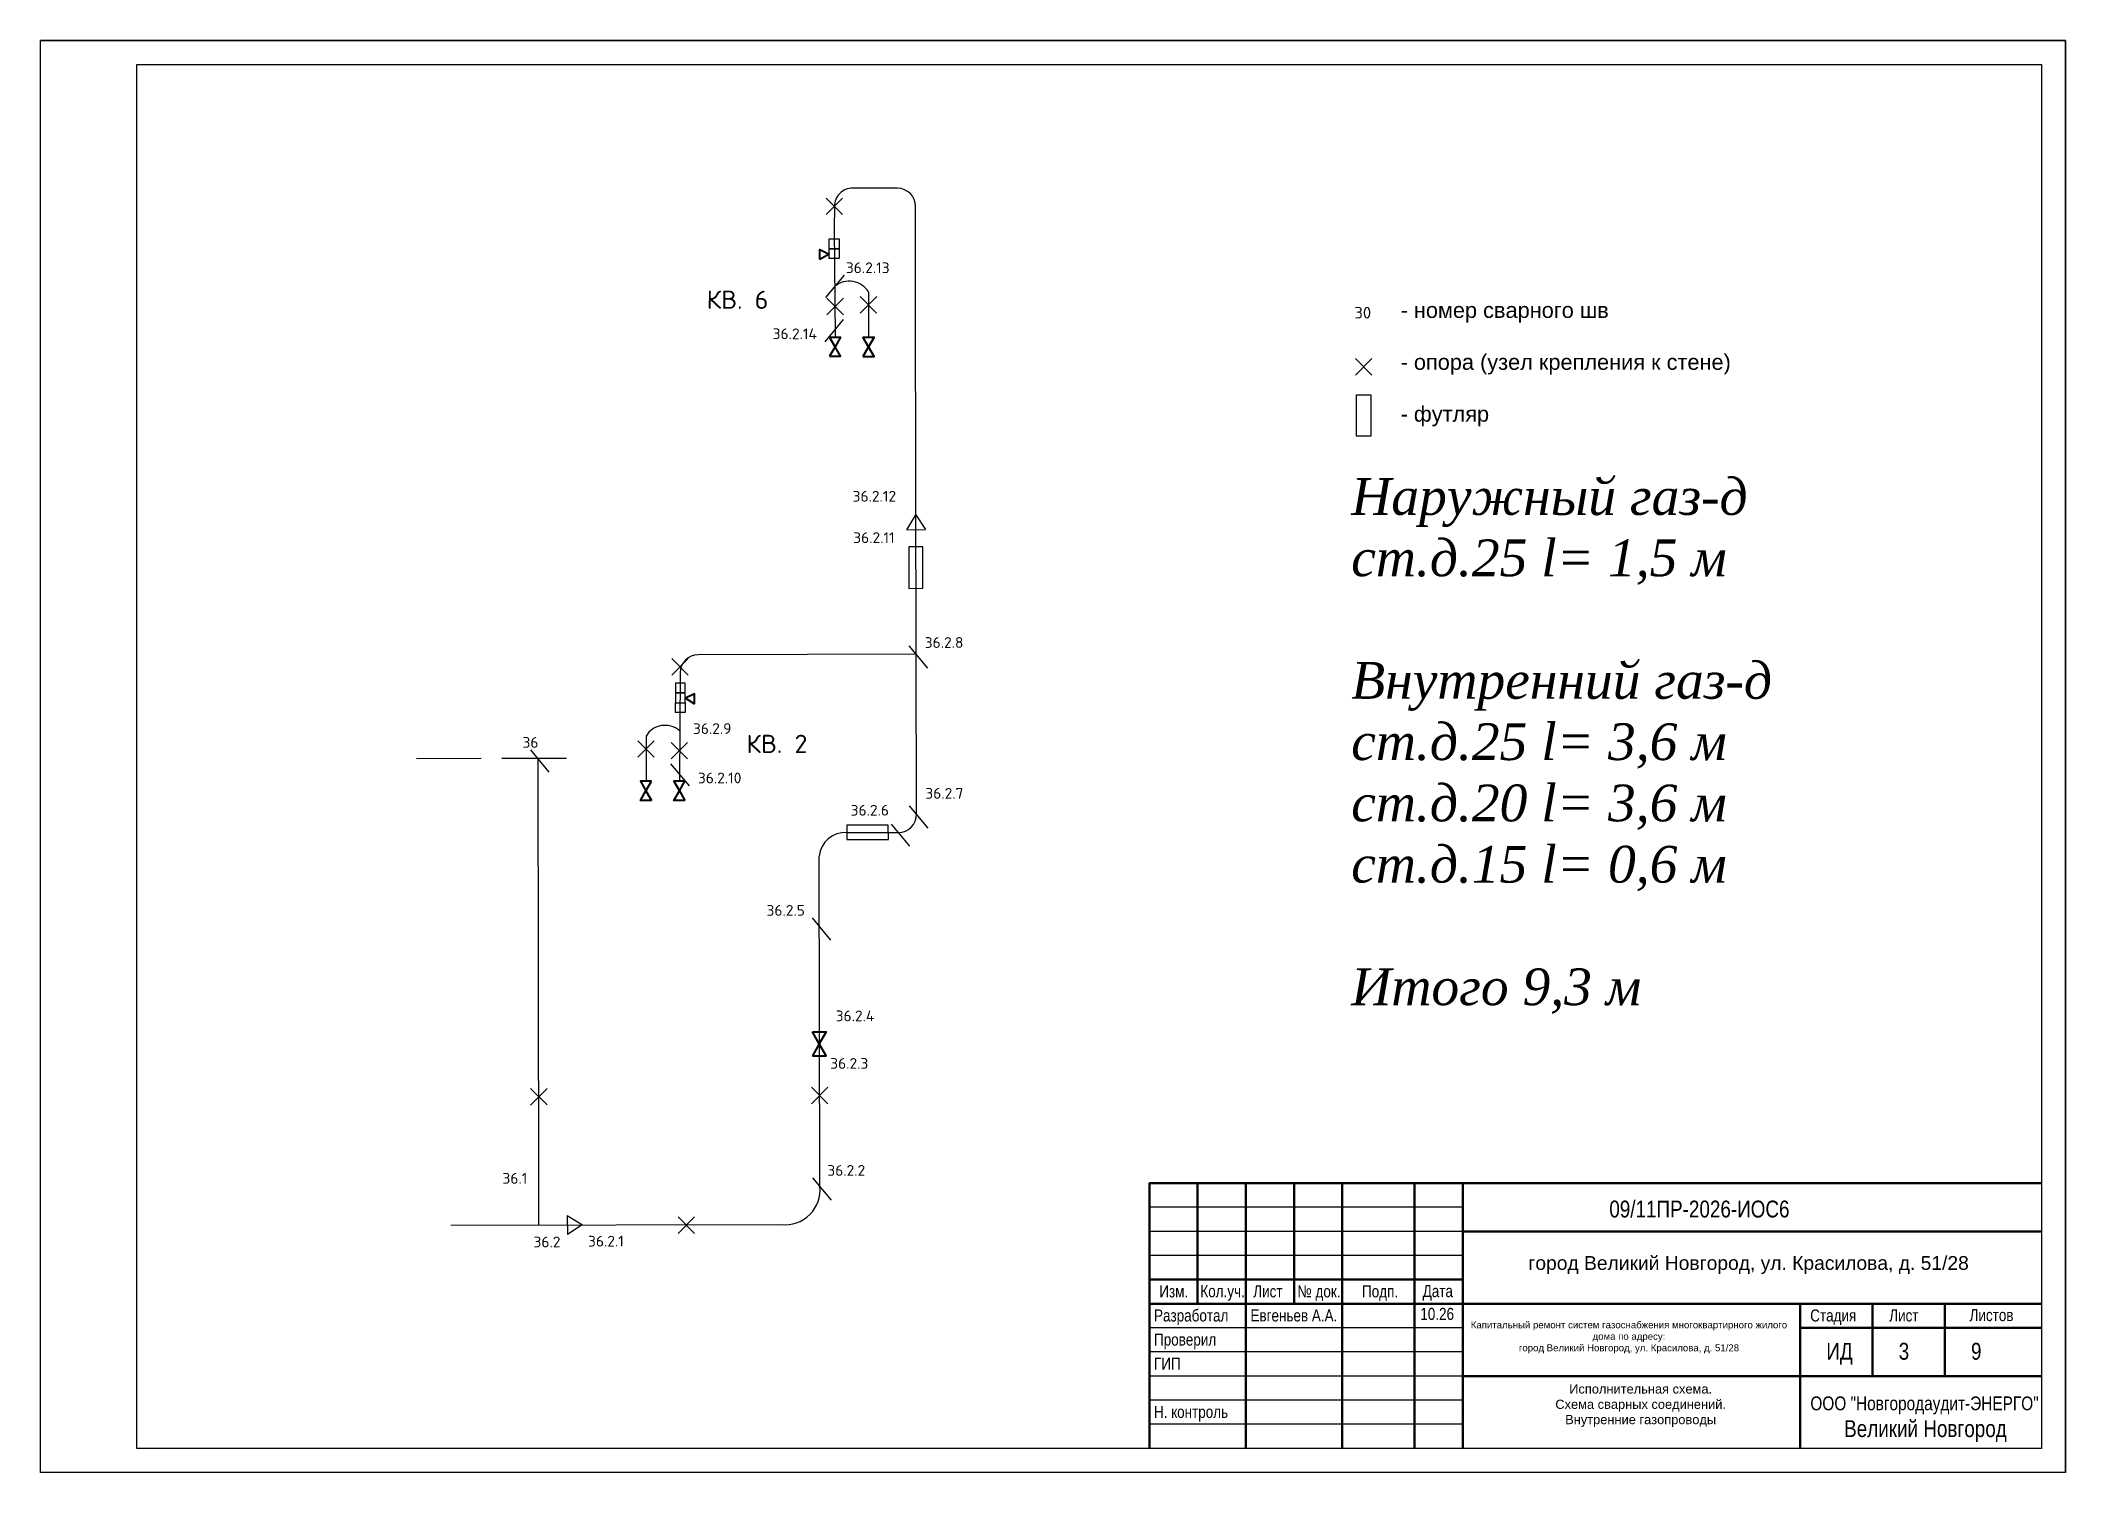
# Model space of a CAD drawing. Header units: inches. Extents: x -5695 to 5418, y 28301 to 36160.
import ezdxf
from ezdxf.enums import TextEntityAlignment as Align

# ---------------------------------------------------------------- set-up
doc = ezdxf.new("R2010")
doc.units = ezdxf.units.IN
doc.header["$MEASUREMENT"] = 0
doc.linetypes.add('ACAD_ISO02W100', pattern=[15, 12, -3])
doc.layers.get('0').update_dxf_attribs({"true_color": 0x000000})
for name, color, linetype, lineweight in [('анп Рамка жирная', 7, 'Continuous', 50), ('ГП_Таbлицы', 7, 'Continuous', 50), ('Трубы', 7, 'Continuous', 40)]:
    doc.layers.add(name, color=color, linetype=linetype, lineweight=lineweight)
doc.styles.add('ISO', font='arial.ttf')
doc.styles.add('PROFIL', font='simplex.shx')
doc.styles.get("Standard").update_dxf_attribs({"font": 'arial.ttf'})

msp = doc.modelspace()

# ---------------------------------------------------------------- linework, layer by layer
at = {"color": 18, "true_color": 0x000000}
for p, q in [((-992.3210535179328, 35349.09242084142), (-1238.399271062637, 35349.63463699818)), ((-1338.619370785554, 35249.85522222976), (-1338.889848612805, 35127.10214527759)), ((-893.658709997942, 34741.90310181763), (-892.5416387495115, 35248.8723211185)), ((-1152.016038638753, 34779.44922455429), (-1152.102940144467, 34533.24307704708)), ((-891.4164958844212, 33724.30145802417), (-893.658709997942, 34741.90310181763)), ((-889.3612395917198, 32791.54835061199), (-891.4164958844212, 33724.30145802417)), ((-889.3612395917198, 32791.54835061199), (-2085.282850395814, 32788.91322091191)), ((-887.4273405833947, 31913.87177283304), (-889.3612395917198, 32791.54835061199)), ((-2371.934089065133, 32341.92819594335), (-2371.84718755942, 32095.72204843614)), ((-3276.655183661653, 32218.96167521566), (-3632.079328298926, 32218.17852294949)), ((-2808.249148361412, 32219.99377518288), (-3163.673292998686, 32219.21062291671)), ((-2966.134166326916, 32218.44727798259), (-2962.897253505423, 29863.18271493564)), ((-1269.412315339487, 31813.02985287882), (-987.2067553518159, 31813.65167311013)), ((-1417.618703620802, 29872.32049124302), (-1421.609311361074, 31683.40934834581)), ((-2962.897253505423, 29863.18271493564), (-2962.62121530785, 29660.12138391083)), ((-3443.024862117778, 29659.46833117989), (-1630.349829370333, 29661.93245148433))]:
    msp.add_line(p, q, dxfattribs=at)
at = {"color": 0}
for p, q in [((-1383.982075961434, 35204.6123777683), (-1293.256665609675, 35295.09806669121)), ((-1383.862215247033, 35295.21792740558), (-1293.376526324077, 35204.49251705386)), ((-1338.889848612805, 35127.10214527759), (-1334.924245037367, 34533.15361414345)), ((-1385.552448899756, 34749.84623605318), (-1283.643170212365, 34872.0672357279)), ((-1379.892885295165, 34654.54399166155), (-1289.167474943406, 34745.02968058446)), ((-1379.773024580764, 34745.14954129883), (-1289.287335657808, 34654.42413094711)), ((-1197.110891367977, 34663.69413634699), (-1106.385481016219, 34754.17982526989)), ((-1196.991030653576, 34754.29968598427), (-1106.50534173062, 34663.57427563254)), ((-1389.731912682648, 34506.45693876325), (-1287.822633995257, 34628.67793843796)), ((1521.207227596566, 34323.54785249314), (1611.865211665823, 34414.10109599023)), ((1521.259597882618, 34414.15346627626), (1611.812841379771, 34323.49548220704)), ((-941.1071802882816, 33473.77849064495), (-890.7029522725775, 33557.36533407084)), ((-941.0814748718267, 33473.64020034365), (-837.9405867700466, 33475.97404486628)), ((-890.7831054456342, 33557.1001833451), (-837.7440943931333, 33475.75379529143)), ((-825.9407762805508, 32715.48744108969), (-927.850054967942, 32837.7084407644)), ((-2140.063440381999, 32677.77083566114), (-2230.788850733758, 32768.25652458404)), ((-2140.183301096401, 32768.37638529841), (-2230.668990019356, 32677.65097494669)), ((-2185.060279091082, 32689.58111666665), (-2189.025882666521, 32095.63258553251)), ((-2902.989749174899, 32145.05692745521), (-3004.89902786229, 32267.27792712993)), ((-2326.83923633591, 32226.17310773605), (-2417.564646687669, 32316.65879665895)), ((-2326.959097050311, 32316.77865737332), (-2417.444785973267, 32226.0532470216)), ((-2144.057242408722, 32217.02296305061), (-2234.782652760481, 32307.50865197351)), ((-2144.177103123124, 32307.62851268789), (-2234.662792046079, 32216.90310233616)), ((-2134.218215021239, 32068.93591015231), (-2236.12749370863, 32191.15690982702)), ((-824.0068772722257, 31837.81086331074), (-925.9161559596168, 31960.03186298546)), ((-923.7862920406469, 31737.59076358782), (-1025.695570728038, 31859.81176326254)), ((-1357.342881952251, 31223.41699963701), (-1459.252160639642, 31345.63799931173)), ((-2915.308249510856, 30318.30207597476), (-3006.16554076388, 30408.65534160202)), ((-2915.560262323712, 30408.90735441485), (-3005.913527951024, 30318.05006316186)), ((-1373.937677398364, 30325.06423773305), (-1464.663087750123, 30415.54992665596)), ((-1374.057538112766, 30415.66978737033), (-1464.543227035721, 30324.94437701861)), ((-1354.198240309633, 29796.25958172071), (-1456.107518997024, 29918.48058139542)), ((-2805.268220283931, 29710.9987607583), (-2802.934375761302, 29607.85787265652)), ((-2805.129929982631, 29711.02446617476), (-2721.543086556736, 29660.62023815906)), ((-2105.874465521051, 29613.207758851), (-2196.731756774075, 29703.56102447826)), ((-2106.126478333907, 29703.81303729109), (-2196.479743961219, 29612.9557460381)), ((-2721.808237282476, 29660.70039133211), (-2803.154625336148, 29607.66138027961))]:
    msp.add_line(p, q, dxfattribs=at)
at = {"color": 0, "lineweight": 40}
for points in [[(-1417.995202653015, 34957.5377279781), (-1417.987052152997, 35012.78959077467), (-1367.473543558903, 34988.19263902524)], [(-1365.497034782252, 34426.73118992156), (-1304.346589346054, 34426.68564007518), (-1334.882364786503, 34479.66625420997)], [(-1365.418140134087, 34532.64686825193), (-1304.26769469789, 34532.60131840555), (-1334.882364786503, 34479.66625420997)], [(-1181.935506049931, 34426.22583277989), (-1120.785060613731, 34426.18028293351), (-1151.320836054181, 34479.16089706829)], [(-1181.856611401765, 34532.14151111027), (-1120.706165965565, 34532.09596126388), (-1151.320836054181, 34479.16089706829)], [(-2105.954925050872, 32520.01669936716), (-2105.96307555089, 32575.26856216373), (-2156.476584144984, 32550.6716104143)], [(-2342.093516302122, 32094.62048249932), (-2403.243961738322, 32094.57493265294), (-2372.629291649706, 32041.63986845734)], [(-2342.014621653957, 31988.70480416895), (-2403.165067090156, 31988.65925432257), (-2372.629291649706, 32041.63986845734)], [(-2158.531987569801, 32095.125839641), (-2219.682433005997, 32095.08028979461), (-2189.067762917385, 32042.14522559903)], [(-2158.453092921635, 31989.21016131062), (-2219.603538357833, 31989.16461146424), (-2189.067762917385, 32042.14522559903)], [(-1459.239498769572, 30720.15912422767), (-1383.312750908024, 30720.15912422767), (-1421.276124896494, 30654.40463185422)], [(-1459.239498769572, 30588.65013936562), (-1383.312750908024, 30588.65013936562), (-1421.276124896494, 30654.40463185422)]]:
    msp.add_lwpolyline(points, close=True, dxfattribs=at)
at = {"color": 0}
for points in [[(-1366.801794274999, 35016.92797159981), (-1312.822191964031, 35016.88776318308), (-1312.862370084498, 34962.94883345626), (-1366.841972395466, 34962.98904187299)], [(-1366.761616154534, 35070.86690132664), (-1312.782013843565, 35070.8266929099), (-1312.822191964031, 35016.88776318308), (-1366.801794274999, 35016.92797159981)], [(1526.58981026835, 33988.08476950826), (1527.554157581319, 34215.01588832479), (1605.627104919426, 34214.63884232754), (1604.662757606486, 33987.70772351104)], [(-852.5753307473115, 33153.51917426981), (-852.643567500365, 33380.45233182244), (-930.7173950179899, 33380.38358233833), (-930.6491582649651, 33153.45042478574)], [(-2157.188511549353, 32633.3458727157), (-2211.168113860321, 32633.30566429897), (-2211.127935739856, 32579.36673457214), (-2157.148333428888, 32579.40694298887)], [(-2157.148333428888, 32579.40694298887), (-2211.127935739856, 32579.36673457214), (-2211.087757619389, 32525.42780484532), (-2157.10815530842, 32525.46801326205)], [(-2211.087772594647, 32525.46801326205), (-2157.10815530842, 32525.46801326205), (-2157.10815530842, 32471.52906857126), (-2211.087772594647, 32471.52906857126)], [(-1269.379220506615, 31775.44643955874), (-1042.446062953979, 31775.5146763118), (-1042.514812438083, 31853.58850382942), (-1269.447969990681, 31853.5202670764)]]:
    msp.add_lwpolyline(points, close=True, dxfattribs=at)
at = {"color": 18, "true_color": 0x000000}
for centre, radius, start, end in [((-1238.619613539885, 35249.63487975251), 99.99999999999999, 89.87375295789369, 179.8737529579198), ((-992.5413959951807, 35249.09266359574), 99.99999999999999, 359.8737529579197, 89.87375295789369), ((-2085.062507918566, 32688.91346366624), 99.99999999999999, 90.12624704210631, 179.617460166954), ((-987.4270978290633, 31913.6514303558), 99.99999999999999, 270.1262470420803, 0.1262470420802588), ((-1278.829661743675, 31669.92434167664), 143.4150401796651, 86.23496447130363, 174.6046312305838), ((-1609.159433899178, 29853.25023233629), 192.487729817625, 263.6796696111747, 5.685768889335375)]:
    msp.add_arc(centre, radius, start, end, dxfattribs=at)
at = {"color": 0}
for centre, start, end in [((-1256.497697226963, 34717.03002233252), 30.96464501826946, 129.7435410512676), ((-2267.452430476925, 32279.50899372158), 50.25645894873247, 149.0353549817306)]:
    msp.add_arc(centre, 122.1550451910523, start, end, dxfattribs=at)
at = {"layer": 'анп Рамка жирная', "color": 7, "lineweight": 30, "ltscale": 0.001}
for p, q in [((-5695.370723658736, 36159.88369001166), (5417.828790758069, 36159.88369001166)), ((-5695.370723658736, 28301.2640333889), (-5695.370723658736, 36159.88369001166)), ((5417.828790758069, 36159.88369001166), (-5695.370723658736, 36159.88369001166)), ((5417.828790758069, 36159.88369001166), (5417.828790758069, 28301.2640333889)), ((-5166.170746782183, 28433.56402760788), (-5166.170746782183, 36027.58369579268)), ((-5166.170746782183, 36027.58369579268), (5285.528796538334, 36027.58369579268)), ((5285.528796538334, 36027.58369579268), (5285.528796538334, 28433.56402760788)), ((5285.528796538334, 28433.56402760788), (-5166.170746782183, 28433.56402760788)), ((5417.828790758069, 28301.2640333889), (-5695.370723658736, 28301.2640333889))]:
    msp.add_line(p, q, dxfattribs=at)
at = {"layer": 'анп Рамка жирная', "color": 0, "lineweight": 30, "ltscale": 0.001}
msp.add_line((5417.829276341277, 28301.26369001166), (5417.829276341277, 36159.88334663431), dxfattribs=at)
at = {"layer": 'ГП_Таbлицы', "color": 7}
for p, q in [((655.028797279143, 29888.86402737533), (655.028797279143, 29227.36402748161)), ((919.6287972368609, 29888.86402737533), (919.6287972368609, 28433.56402760788)), ((1184.228797194404, 29888.86402737533), (1184.228797194404, 29227.36402748161)), ((1448.828797152064, 29888.86402737533), (1448.828797152064, 28433.56402760788)), ((1845.728797088233, 29888.86402737533), (1845.728797088233, 28433.56402760788)), ((2110.328797046592, 29888.86402737533), (2110.328797046592, 28433.56402760788)), ((2110.328797046592, 29624.26402741691), (5285.528796538334, 29624.26402741691)), ((2110.328797046592, 29359.66402746001), (390.4287973214832, 29359.66402746001)), ((390.4287973214832, 29227.36402748161), (5285.528796538334, 29227.36402748161)), ((3962.528796749337, 29227.36402748161), (3962.528796749337, 28433.56402760788)), ((4359.428796686147, 29227.36402748161), (4359.428796686147, 28830.46402754469)), ((4756.328796623015, 29227.36402748161), (4756.328796623015, 28830.46402754469)), ((3962.528796749337, 29095.06402750159), (5285.528796538334, 29095.06402750159)), ((2110.328797046592, 28830.46402754469), (5285.528796538334, 28830.46402754469))]:
    msp.add_line(p, q, dxfattribs=at)
at = {"layer": 'ГП_Таbлицы', "color": 7, "lineweight": -3}
for p, q in [((2110.328797046592, 29756.56402739693), (390.4287973214832, 29756.56402739693)), ((2110.328797046592, 29624.26402741691), (390.4287973214832, 29624.26402741691)), ((2110.328797046592, 29491.9640274384), (390.4287973214832, 29491.9640274384)), ((2110.328797046592, 29095.06402750159), (390.4287973214832, 29095.06402750159)), ((2110.328797046592, 28962.7640275232), (390.4287973214832, 28962.7640275232)), ((2110.328797046592, 28830.46402754469), (390.4287973214832, 28830.46402754469)), ((2110.328797046592, 28698.16402756629), (390.4287973214832, 28698.16402756629)), ((2110.328797046592, 28565.86402758627), (390.4287973214832, 28565.86402758627))]:
    msp.add_line(p, q, dxfattribs=at)
at = {"layer": 'ГП_Таbлицы', "color": 7}
msp.add_lwpolyline([(390.4287973214832, 28433.56402760788), (390.4287973214832, 29888.86402737533), (5285.528796538334, 29888.86402737533)], dxfattribs=at)

# ---------------------------------------------------------------- texts
at = {"color": 0, "style": 'PROFIL'}
for s, height, rotation, p in [('36.2.13', 59.01697541815186, 359.8737529579057, (-1155.525207488742, 34912.76992012326)), ('КВ. 6', 99.99999999999999, 359.8737529579057, (-1870.008704419616, 34737.17515068671)), ('36.2.14', 59.01697541815186, 359.8737529579057, (-1555.805446614988, 34550.4225461149)), ('36.2.12', 59.01697541815186, 0.1262470420942474, (-1119.235535713089, 33658.91336757781)), ('36.2.11', 59.01697541815186, 0.1262470420942474, (-1121.503704165636, 33431.70523979959)), ('36.2.8', 59.01697541815186, 0.1262470420942474, (-736.6108355781553, 32856.14205556923)), ('36.2.9', 59.01697541815186, 0.1262470420942474, (-2009.143344576497, 32383.82874387473)), ('КВ. 2', 99.99999999999999, 0.1262470420942474, (-1653.941423284272, 32299.65412207578)), ('36', 59.01697541815186, 0.1262470420942474, (-3006.387041293039, 32308.09143387309)), ('36.2.10', 59.01697541815186, 0.1262470420942474, (-1968.144681088899, 32112.90151750396)), ('36.2.7', 59.01697541815186, 0.1262470420942474, (-734.7875502423585, 32028.6661496677)), ('36.2.6', 59.01697541815186, 0.1262470420942474, (-1144.131486214294, 31935.79149684509)), ('36.2.5', 59.01697541815186, 0.1262470420942474, (-1605.547943795542, 31386.27657298285)), ('36.1', 59.01697541815186, 0.1262470420942474, (-3091.817380710761, 29915.76394073345)), ('36.2.2', 59.01697541815186, 0.1262470420942474, (-1273.436022105951, 29959.19232004967)), ('36.2', 59.01697541815186, 0.1262470420942474, (-2915.842852444061, 29566.57419236556)), ('36.2.1', 59.01697541815186, 0.1262470420942474, (-2592.232095163376, 29570.84302599012))]:
    msp.add_text(s, height=height, rotation=rotation, dxfattribs=at).set_placement(p, align=Align.MIDDLE)
for s, height, p in [('30', 63.88789578600307, (1561.284521021062, 34666.16274781835)), ('36.2.4', 59.01697541815187, (-1225.36081263595, 30807.22059592598)), ('36.2.3', 59.01697541815187, (-1256.830818349645, 30546.21253744654))]:
    msp.add_text(s, height=height, dxfattribs=at).set_placement(p, align=Align.MIDDLE)
at = {"insert": (1271.835142294174, 34865.03138655345), "char_height": 85.38347209558754, "attachment_point": 1}
msp.add_mtext_dynamic_manual_height_columns('\\P               - номер сварного шв\\P\\P               - опора (узел крепления к стене)\\P\\P               - футляр', width=4332.812463897397, gutter_width=2.66823350298711, heights=[0], dxfattribs=at)
at = {"lineweight": 25, "insert": (1497.984954893411, 33758.0435728814), "char_height": 201.7423823351843, "width": 3302.931152514042, "attachment_point": 1}
msp.add_mtext('{\\fTimes New Roman|b0|i1|c204|p18;Наружный газ-д\\Pст.д.25 \\fTimes New Roman|b0|i1|c0|p18;l= \\fTimes New Roman|b0|i1|c204|p18;1,5 м\\P\\PВнутренний газ-д\\Pст.д.25 l= 3,6 м\\Pст.д.20 l= 3,6 м\\Pст.д.15 l= 0,6 м\\P\\PИтого 9,3 м}', dxfattribs=at)
at = {"layer": 'ГП_Таbлицы', "color": 7, "style": 'ISO', "width": 0.8}
for s, height, p in [('09/11ПР-2026-ИОС6', 92.60999998517592, (2914.390105624185, 29700.85502023481)), ('Изм.', 66.14999998941138, (444.729316571118, 29262.27497626361)), ('Кол.уч.', 66.14999998941138, (670.0898157525535, 29263.1917931202)), ('Лист', 66.14999998941138, (960.2048592355877, 29262.27497626361)), ('№ док.', 66.14999998941138, (1201.930080474734, 29262.27497626361)), ('Подп.', 66.14999998941138, (1557.119041907981, 29262.27497626361)), ('Дата', 66.14999998941138, (1890.038947886993, 29263.70080687941)), ('Разработал', 66.14999998941138, (415.7451920178446, 29129.97497628522)), ('Евгеньев А.А.', 66.14999998941138, (944.9451919332223, 29129.97497628522)), ('10.26', 66.14999998941138, (1877.097539867184, 29138.53286632327)), ('Стадия', 66.14999998941138, (4016.82931599967, 29129.97497628522)), ('Лист', 66.14999998941138, (4450.439246238124, 29129.97497628522)), ('Листов', 66.14999998941138, (4891.391490519718, 29131.80860999911)), ('Проверил', 66.14999998941138, (415.7451920178446, 28997.67497630601)), ('ИД', 92.60999998517592, (4105.43875064669, 28920.21646321632)), ('3', 92.60999998517592, (4502.338750583616, 28920.21646321632)), ('9', 92.60999998517592, (4899.238750520484, 28920.21646321632)), ('ГИП', 66.14999998941138, (415.7451920178446, 28865.3749763268)), ('Н. контроль', 66.14999998941138, (415.7451920178446, 28600.7749763699))]:
    msp.add_text(s, height=height, dxfattribs=at).set_placement(p)
for s, height, p in [('ООО "Новгородаудит-ЭНЕРГО"', 75.60000000000001, (4644.06735499055, 28642.88025263345)), ('Великий Новгород', 92.60999998517592, (4649.220752773779, 28495.81643916605))]:
    msp.add_text(s, height=height, dxfattribs=at).set_placement(p, align=Align.CENTER)
at = {"layer": 'Трубы', "linetype": 'ACAD_ISO02W100', "attachment_point": 1}
for s, width, insert, char_height in [('\\pxt26;город Великий Новгород, ул. Красилова, д. 51/28', 3046.882497528814, (2469.899076283033, 29488.95467784908), 75.60000000000001), ('\\pxa0.66667,sm1,qc;Капитальный ремонт систем газоснабжения многоквартирного жилого дома по адресу:\\P\\pa0.25,s*,t26;город Великий Новгород, ул. Красилова, д. 51/28', 1770.002923430359, (2137.15827693266, 29130.34110322387), 37.8), ('\\pxa0.66667,sm1,qc;Исполнительная схема.\\PСхема сварных соединений.\\PВнутренние газопроводы', 1916.713279808437, (2127.929147919729, 28784.93469810716), 50.40000000000001)]:
    msp.add_mtext_dynamic_manual_height_columns(s, width=width, gutter_width=3.15, heights=[0], dxfattribs=dict(at, insert=insert, char_height=char_height))

doc.saveas('drawing.dxf')
